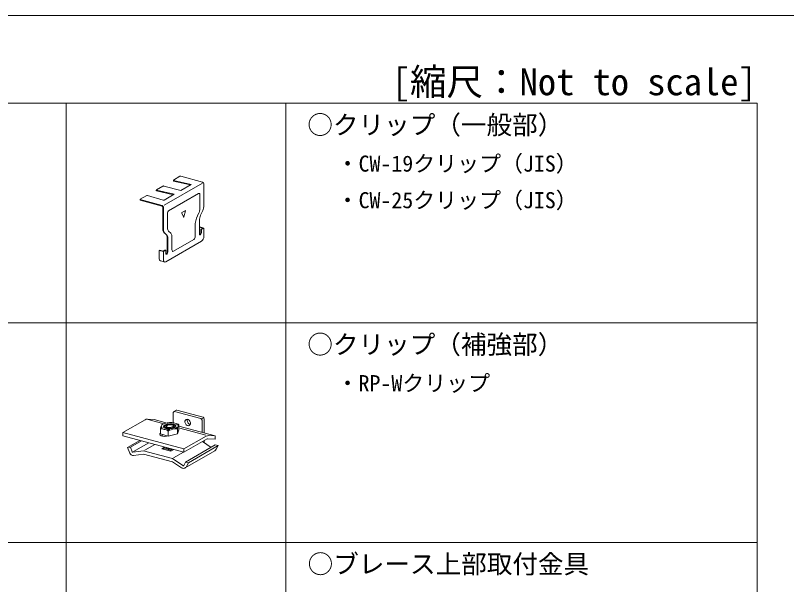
# Model space of a CAD drawing. Units: millimetres on the paper, enlarged 40 times. Extents: x -7800 to 7800, y -5387 to 5300.
# Drawn here: x -2109 to 0, y 3745 to 5300 of the extents above; entities that cross this region are included whole.
import ezdxf
from ezdxf.enums import TextEntityAlignment as Align

# ---------------------------------------------------------------- set-up
doc = ezdxf.new("R2010")
doc.units = ezdxf.units.MM
doc.header["$LTSCALE"] = 40
doc.layers.add('0-6_文字', color=7, linetype='Continuous')
doc.layers.add('F-6_文字', color=7, linetype='Continuous')
doc.layers.add('0-A_クリップ', color=7, linetype='Continuous', lineweight=18)
doc.layers.add('F-3_野縁', color=3, linetype='Continuous', lineweight=18)
doc.styles.add('ＭＳ ゴシック', font='')
doc.styles.get('ＭＳ ゴシック').set_extended_font_data('MS Gothic')

msp = doc.modelspace()

# ---------------------------------------------------------------- linework, layer by layer
at = {"layer": '0-A_クリップ'}
for p, q in [((-1659.22, 4860.48), (-1676.78, 4850.34)), ((-1597.09, 4844.82), (-1656.73, 4860.8)), ((-1705.78, 4833.6), (-1723.34, 4823.46)), ((-1702.45, 4781.17), (-1597.8, 4841.59)), ((-1677.24, 4849.79), (-1677.24, 4847.87)), ((-1676.63, 4849.32), (-1628.18, 4838.16)), ((-1676.63, 4847.4), (-1630.56, 4836.79)), ((-1593.75, 4840.09), (-1593.75, 4781.12)), ((-1723.8, 4822.91), (-1723.8, 4820.99)), ((-1723.18, 4822.44), (-1674.74, 4811.28)), ((-1723.18, 4820.52), (-1677.12, 4809.91)), ((-1674.74, 4811.28), (-1702.43, 4795.29)), ((-1690.2, 4766.07), (-1608.15, 4813.44)), ((-1604.95, 4811.6), (-1604.95, 4772.84)), ((-1768.2, 4797.28), (-1768.2, 4795.36)), ((-1767.74, 4797.82), (-1750.18, 4807.96)), ((-1707.94, 4780.82), (-1767.59, 4796.8)), ((-1767.59, 4794.88), (-1707.94, 4778.9)), ((-1704.81, 4795.03), (-1747.69, 4808.29)), ((-1706.27, 4776.54), (-1706.27, 4714.49)), ((-1704.6, 4776.09), (-1704.6, 4714.05)), ((-1704.6, 4776.09), (-1704.6, 4714.05)), ((-1693.4, 4760.53), (-1693.4, 4718.7)), ((-1654.34, 4759.81), (-1649.78, 4749.28)), ((-1644.84, 4766.4), (-1653.88, 4761.18)), ((-1648.76, 4749.34), (-1644.02, 4765.76)), ((-1608.15, 4758.36), (-1613.95, 4745.89)), ((-1602.75, 4754.17), (-1596.95, 4766.64)), ((-1617.15, 4731.41), (-1617.15, 4696.56)), ((-1605.95, 4739.69), (-1605.95, 4703.29)), ((-1703.07, 4706.78), (-1697.28, 4701.01)), ((-1701.4, 4706.34), (-1695.61, 4700.56)), ((-1690.2, 4710.98), (-1684.41, 4705.21)), ((-1604.88, 4722.11), (-1605.95, 4721.49)), ((-1596.75, 4718.81), (-1605.95, 4721.27)), ((-1604.88, 4722.11), (-1593.75, 4719.13)), ((-1602.07, 4706.94), (-1602.07, 4714.14)), ((-1596.75, 4718.81), (-1600.97, 4716.38)), ((-1600.4, 4706.49), (-1600.4, 4713.69)), ((-1599.3, 4715.93), (-1593.75, 4719.13)), ((-1593.75, 4719.13), (-1593.75, 4696.73)), ((-1697.95, 4626.97), (-1600.4, 4683.29)), ((-1694.08, 4693.3), (-1694.08, 4653.82)), ((-1692.41, 4653.37), (-1692.41, 4692.85)), ((-1681.21, 4659.57), (-1681.21, 4697.5)), ((-1676.89, 4655.86), (-1621.47, 4687.86)), ((-1715.73, 4658.11), (-1714.4, 4658.88)), ((-1715.73, 4635.71), (-1715.73, 4658.11)), ((-1704.6, 4655.13), (-1715.73, 4658.11)), ((-1714.4, 4658.88), (-1704.94, 4656.34)), ((-1704.94, 4656.34), (-1700.73, 4658.78)), ((-1704.6, 4655.13), (-1699.06, 4658.33)), ((-1704.6, 4655.13), (-1704.6, 4632.73)), ((-1704.6, 4632.73), (-1704.6, 4642.33)), ((-1700.17, 4658.88), (-1698.5, 4658.43)), ((-1697.95, 4650.17), (-1697.95, 4657.37)), ((-1712.44, 4629.32), (-1701.31, 4626.34)), ((-1675.96, 4217.5), (-1669.84, 4221.03)), ((-1667.86, 4221.25), (-1596.09, 4202.02)), ((-1677.32, 4186.95), (-1677.32, 4214.77)), ((-1673.98, 4217.72), (-1602.21, 4198.48)), ((-1599.32, 4197.33), (-1594.33, 4200.21)), ((-1754.29, 4195.23), (-1815.17, 4160.08)), ((-1747.9, 4196.76), (-1730.04, 4195.79)), ((-1745.96, 4195.51), (-1703.17, 4184.04)), ((-1730.04, 4195.79), (-1694.54, 4186.28)), ((-1708.82, 4181.54), (-1707.64, 4182.22)), ((-1685.59, 4187.44), (-1681.57, 4187.43)), ((-1662.24, 4181.17), (-1662.24, 4167.73)), ((-1662.24, 4177.62), (-1563.13, 4151.07)), ((-1598.87, 4160.64), (-1598.87, 4193.75)), ((-1592.75, 4197.28), (-1592.75, 4159.01)), ((-1815.17, 4160.08), (-1648.26, 4115.35)), ((-1815.17, 4151.25), (-1815.17, 4160.08)), ((-1712.68, 4169.94), (-1712.68, 4156.5)), ((-1712.68, 4156.5), (-1691.51, 4150.83)), ((-1691.51, 4164.27), (-1691.51, 4160.46)), ((-1691.51, 4160.46), (-1691.51, 4150.83)), ((-1666.26, 4156.44), (-1691.51, 4150.83)), ((-1666.26, 4169.88), (-1666.26, 4156.44)), ((-1662.24, 4167.73), (-1666.26, 4156.44)), ((-1659.2, 4172.26), (-1588.73, 4153.37)), ((-1815.17, 4151.25), (-1648.26, 4106.52)), ((-1768.57, 4138.76), (-1802.53, 4119.15)), ((-1794.91, 4120.09), (-1764.47, 4137.66)), ((-1710.28, 4151.13), (-1704.69, 4154.36)), ((-1587.37, 4150.51), (-1648.26, 4115.35)), ((-1584.9, 4143.1), (-1648.26, 4106.52)), ((-1597.98, 4135.55), (-1574.1, 4119.65)), ((-1592.75, 4138.57), (-1592.75, 4132.07)), ((-1583.84, 4143.36), (-1563.13, 4142.23)), ((-1580.99, 4152.03), (-1563.13, 4151.07)), ((-1563.13, 4151.07), (-1563.13, 4142.23)), ((-1794.91, 4120.09), (-1802.53, 4119.15)), ((-1796.34, 4103.81), (-1802.53, 4119.15)), ((-1789.9, 4107.68), (-1794.91, 4120.09)), ((-1785.92, 4108.28), (-1744.37, 4132.27)), ((-1754.89, 4112.39), (-1728.03, 4127.9)), ((-1709.15, 4116.22), (-1701.32, 4120.74)), ((-1709.15, 4116.22), (-1684.11, 4109.51)), ((-1700.18, 4120.43), (-1704.65, 4117.85)), ((-1704.65, 4117.85), (-1704.65, 4115.02)), ((-1684.62, 4112.49), (-1680.15, 4115.07)), ((-1684.11, 4109.51), (-1676.28, 4114.03)), ((-1648.26, 4106.52), (-1648.26, 4115.35)), ((-1643.57, 4079.54), (-1562.43, 4126.38)), ((-1554.93, 4124.75), (-1636.07, 4077.91)), ((-1562.43, 4126.38), (-1554.93, 4124.75)), ((-1560.25, 4114.42), (-1554.93, 4124.75)), ((-1787.87, 4106.5), (-1758.47, 4110.32)), ((-1786.2, 4097.88), (-1758.47, 4101.49)), ((-1680.02, 4089.3), (-1758.47, 4110.32)), ((-1680.02, 4080.47), (-1758.47, 4101.49)), ((-1676.53, 4091.31), (-1649.58, 4106.88)), ((-1645.13, 4063.65), (-1563.99, 4110.5)), ((-1650.93, 4069.93), (-1680.02, 4089.3)), ((-1655.25, 4063.98), (-1680.02, 4080.47)), ((-1648.15, 4070.65), (-1643.57, 4079.54)), ((-1643.57, 4079.54), (-1636.07, 4077.91)), ((-1641.39, 4067.57), (-1636.07, 4077.91))]:
    msp.add_line(p, q, dxfattribs=at)
for points in [[(-1628.18, 4838.16), (-1657, 4821.52), (-1703.29, 4833.92)], [(-1704.65, 4117.85), (-1684.62, 4112.49), (-1684.62, 4109.65)]]:
    msp.add_lwpolyline(points, dxfattribs=at)
for centre, radius, start, end in [((-1748.53, 4185.25), 11.52, 86.9018, 120), ((-1581.61, 4140.53), 11.52, 86.9018, 120), ((-1583.94, 4141.44), 1.92, 86.9018, 120), ((-1568.79, 4118.82), 9.6, 300, 332.73822), ((-1787.43, 4107.4), 9.6, 201.98834, 277.40662), ((-1788.12, 4108.4), 1.92, 201.98834, 277.40662), ((-1649.93, 4071.97), 9.6, 236.34062, 332.73822), ((-1649.86, 4071.53), 1.92, 236.34062, 332.73822)]:
    msp.add_arc(centre, radius, start, end, dxfattribs=at)
for centre, major_axis, ratio, start_param, end_param in [((-1657.91, 4860.12), (1.76, 0.23), 0.414214, 0.7853982, 2.3561945), ((-1704.47, 4833.24), (1.76, 0.23), 0.414214, 0.7853982, 2.3561945), ((-1675.41, 4850.02), (1.83, 0.27), 0.393616, 2.3561945, 3.9269908), ((-1675.41, 4848.1), (1.83, 0.27), 0.393616, 3.0827318, 3.9269908), ((-1630.77, 4837.77), (1.83, 0.27), 0.393616, 5.4977871, 7.0685835), ((-1597.09, 4840.98), (1.86, -3.69), 0.751651, 0.9790195, 2.5498158), ((-1721.96, 4823.14), (1.83, 0.27), 0.393616, 2.3561945, 3.9269908), ((-1721.96, 4821.22), (1.83, 0.27), 0.393616, 3.0827318, 3.9269908), ((-1608.15, 4809.75), (2.26, 3.92), 0.57735, 5.4977871, 7.0685835), ((-1766.37, 4797.51), (1.83, 0.27), 0.393616, 2.3561945, 3.9269908), ((-1766.37, 4795.59), (1.83, 0.27), 0.393616, 3.0827318, 3.9269908), ((-1748.87, 4807.61), (1.76, 0.23), 0.414214, 0.7853982, 2.3561945), ((-1703.68, 4795.68), (1.69, 0.19), 0.436721, 3.9269908, 5.4977871), ((-1707.94, 4776.98), (1.86, -3.69), 0.751651, 0.9790195, 2.5498158), ((-1707.94, 4776.98), (-0.93, 1.84), 0.751651, 4.1206122, 5.6914085), ((-1608.15, 4765.95), (-2.26, -10.24), 0.221, 0.7853982, 2.3561945), ((-1596.95, 4774.24), (-2.26, -10.24), 0.221, 0.7853982, 2.3561945), ((-1690.2, 4762.38), (2.26, 3.92), 0.57735, 0.7853982, 2.3561945), ((-1653.5, 4760.29), (0.32, 0.969), 0.891175, 0.7853982, 2.3561945), ((-1649.36, 4750.73), (0.13, -2), 0.359188, 5.4977871, 7.0685835), ((-1645.22, 4765.07), (1.12, 1.43), 0.40299, 5.4977871, 7.0685835), ((-1613.95, 4738.3), (-2.26, -10.24), 0.221, 3.9269908, 5.4977871), ((-1602.75, 4746.58), (-2.26, -10.24), 0.221, 3.9269908, 5.4977871), ((-1703.07, 4711.3), (2.26, -5.45), 0.415023, 3.9269908, 5.4977871), ((-1701.4, 4710.86), (2.26, -5.45), 0.415023, 3.9269908, 5.4977871), ((-1690.2, 4715.5), (2.26, -5.45), 0.415023, 3.9269908, 5.4977871), ((-1684.41, 4700.69), (2.26, -5.45), 0.415023, 0.7853982, 2.3561945), ((-1604.84, 4705.34), (1.5, 4.23), 0.550454, 3.5422609, 5.2863602), ((-1603.18, 4704.89), (1.5, 4.23), 0.550454, 3.0921943, 5.2863602), ((-1600.97, 4714.78), (0.6, 1.69), 0.550454, 0.5739712, 2.1447675), ((-1599.3, 4714.33), (0.6, 1.69), 0.550454, 0.5739712, 2.1447675), ((-1697.28, 4696.49), (2.26, -5.45), 0.415023, 0.7853982, 2.3561945), ((-1695.61, 4696.04), (2.26, -5.45), 0.415023, 0.7853982, 2.3561945), ((-1621.47, 4694.06), (-2.36, -6.55), 0.551685, 0.578676, 2.1494724), ((-1603.18, 4704.89), (1.5, 4.23), 0.550454, 2.1447675, 3.0921943), ((-1600.4, 4692.89), (-3.61, -10.15), 0.550454, 0.5739712, 2.1447675), ((-1700.73, 4657.18), (0.6, 1.69), 0.550454, 0.044177, 0.5739712), ((-1699.06, 4656.73), (0.6, 1.69), 0.550454, 5.2863602, 6.8571565), ((-1695.18, 4651.77), (1.5, 4.23), 0.550454, 2.1447675, 3.0921943), ((-1696.85, 4652.22), (1.5, 4.23), 0.550454, 3.5422609, 5.2863602), ((-1695.18, 4651.77), (1.5, 4.23), 0.550454, 3.0921943, 5.2863602), ((-1676.89, 4662.06), (-2.36, -6.55), 0.551685, 5.291065, 6.8618613), ((-1709.08, 4639.55), (-3.61, -10.15), 0.550454, 5.2863602, 6.3273623), ((-1697.95, 4636.57), (-3.61, -10.15), 0.550454, 5.2863602, 6.8571565), ((-1667.86, 4217.41), (-1.86, 3.69), 0.751651, 5.6914085, 6.3251409), ((-1673.98, 4213.88), (-1.86, 3.69), 0.751651, 5.6914085, 7.2622048), ((-1602.21, 4194.64), (-1.86, 3.69), 0.751651, 4.1206122, 5.6914085), ((-1596.09, 4198.18), (-1.86, 3.69), 0.751651, 4.1206122, 5.6914085), ((-1710.67, 4175.59), (-1.92, -5.96), 0.098384, 3.2499842, 5.9872244), ((-1687.46, 4177.48), (22.29, 1.62), 0.435527, 3.0733758, 3.5753805), ((-1696.03, 4184.04), (-12.62, -2.86), 0.144761, 3.7063553, 5.8459813), ((-1686.86, 4177.01), (10.14, -0.23), 0.474, 1.5365587, 6.7586014), ((-1686.86, 4175.32), (10.14, -0.23), 0.474, 2.9759185, 3.8940655), ((-1672.82, 4184.01), (-10.57, 2.92), 0.168925, 3.1882531, 5.7322316), ((-1687.46, 4177.48), (22.29, 1.62), 0.435527, 0.1532091, 0.5462857), ((-1664.25, 4175.53), (1.92, 5.96), 0.098384, 5.9872244, 9.128817), ((-1631.98, 4191.47), (-4.19, 8.29), 0.751651, 0.5719019, 2.6536019), ((-1699.79, 4156.15), (14.93, 1.09), 0.410193, 2.581317, 5.1758564), ((-1702.09, 4167.11), (-10.57, 2.92), 0.168925, 3.1882531, 6.3298458), ((-1686.86, 4172.07), (10.14, -0.23), 0.474, 2.8085353, 3.0278908), ((-1686.86, 4175.38), (9.13, -0.31), 0.4807, 3.3063073, 4.1280319), ((-1686.86, 4173.69), (9.13, -0.31), 0.4807, 3.3063073, 3.5045983), ((-1687.46, 4177.48), (22.29, 1.62), 0.435527, 4.3079777, 4.707621), ((-1678.89, 4167.07), (-12.62, -2.86), 0.144761, 6.1511271, 6.2503338), ((-1678.89, 4167.07), (-12.62, -2.86), 0.144761, 3.1087411, 6.1511271), ((-1686.86, 4175.38), (9.13, -0.31), 0.4807, 6.0232964, 6.1993109), ((-1686.86, 4175.32), (10.14, -0.23), 0.474, 6.1850237, 6.4705969), ((-1687.46, 4177.48), (22.29, 1.62), 0.435527, 5.5008768, 5.9036864), ((-1686.86, 4152.61), (10.14, -0.23), 0.474, 3.2567168, 3.6518539), ((-1686.86, 4149.36), (10.14, -0.23), 0.474, 2.8085353, 2.9972203), ((-1686.86, 4120.17), (10.14, -0.23), 0.474, 3.3198812, 5.1557067)]:
    msp.add_ellipse(centre, major_axis=major_axis, ratio=ratio, start_param=start_param, end_param=end_param, dxfattribs=at)
for centre, major_axis, ratio in [((-1638.1, 4187.94), (-4.19, 8.29), 0.751651), ((-1687.46, 4177.48), (17.07, 1.24), 0.410193), ((-1687.46, 4177.48), (13.65, 0.99), 0.410193), ((-1686.86, 4178.02), (9.12, 0.66), 0.4101)]:
    msp.add_ellipse(centre, major_axis=major_axis, ratio=ratio, dxfattribs=at)
at = {"layer": 'F-3_野縁'}
for p, q in [((-7640, 5060), (-80, 5060)), ((-1970, 5060), (-1970, 2660)), ((-1370, 5060), (-1370, 2660)), ((-80, 5060), (-80, 2060)), ((-7640, 4460), (-80, 4460)), ((-7640, 3860), (-80, 3860))]:
    msp.add_line(p, q, dxfattribs=at)
msp.add_lwpolyline([(-7800, 5300), (7800, 5300), (7800, -5300)], dxfattribs=at)

# ---------------------------------------------------------------- texts
at = {"layer": '0-6_文字', "style": 'ＭＳ ゴシック'}
for s, height, p in [('○クリップ（一般部）', 51.32, (-1310.75, 4960)), ('・CW-19クリップ（JIS）', 43.99, (-1230.75, 4860)), ('・CW-25クリップ（JIS）', 43.99, (-1230.75, 4760)), ('○クリップ（補強部）', 51.32, (-1310.75, 4360)), ('・RP-Wクリップ', 43.99, (-1230.75, 4260)), ('○ブレース上部取付金具', 51.32, (-1310, 3760))]:
    msp.add_text(s, height=height, dxfattribs=at).set_placement(p, align=Align.BOTTOM_LEFT)
at = {"layer": 'F-6_文字', "style": 'ＭＳ ゴシック'}
msp.add_text('[縮尺：Not to scale]', height=73.31, dxfattribs=at).set_placement((-1080, 5060), align=Align.BOTTOM_LEFT)

doc.saveas('drawing.dxf')
